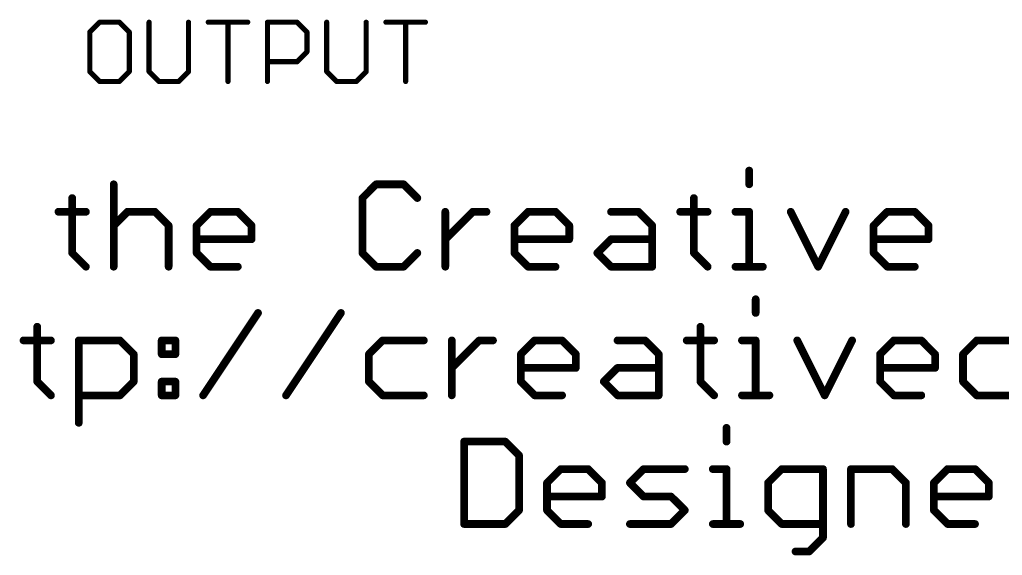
# Model space of a CAD drawing. Extents: x -24 to 83, y -11 to 17.
# Drawn here: x -1.34 to 18.07, y -11.21 to -0.63 of the extents above; entities that cross this region are included whole.
import ezdxf

# ---------------------------------------------------------------- set-up
doc = ezdxf.new("R2010")
doc.units = 0
doc.layers.add('27', color=253, linetype='CONTINUOUS')

msp = doc.modelspace()

# ---------------------------------------------------------------- linework, layer by layer
at = {"layer": '27'}
for points, const_width in [([(0.2457, -0.6848), (0.0508, -0.8797)], 0.1016), ([(0.6355, -0.6848), (0.2457, -0.6848)], 0.1016), ([(0.8304, -0.8797), (0.6355, -0.6848)], 0.1016), ([(1.2202, -0.6848), (1.2202, -1.6593)], 0.1016), ([(1.9998, -1.6593), (1.9998, -0.6848)], 0.1016), ([(2.3896, -0.6848), (3.1692, -0.6848)], 0.1016), ([(2.7794, -1.8542), (2.7794, -0.6848)], 0.1016), ([(3.559, -1.8542), (3.559, -0.6848)], 0.1016), ([(3.559, -0.6848), (4.1437, -0.6848)], 0.1016), ([(4.1437, -0.6848), (4.3386, -0.8797)], 0.1016), ([(4.7284, -0.6848), (4.7284, -1.6593)], 0.1016), ([(5.508, -1.6593), (5.508, -0.6848)], 0.1016), ([(5.8978, -0.6848), (6.6774, -0.6848)], 0.1016), ([(6.2876, -1.8542), (6.2876, -0.6848)], 0.1016), ([(0.0508, -0.8797), (0.0508, -1.6593)], 0.1016), ([(0.8304, -1.6593), (0.8304, -0.8797)], 0.1016), ([(4.3386, -0.8797), (4.3386, -1.2695)], 0.1016), ([(4.3386, -1.2695), (4.1437, -1.4644)], 0.1016), ([(4.1437, -1.4644), (3.559, -1.4644)], 0.1016), ([(0.0508, -1.6593), (0.2457, -1.8542)], 0.1016), ([(0.6355, -1.8542), (0.8304, -1.6593)], 0.1016), ([(1.2202, -1.6593), (1.4151, -1.8542)], 0.1016), ([(1.8049, -1.8542), (1.9998, -1.6593)], 0.1016), ([(4.7284, -1.6593), (4.9233, -1.8542)], 0.1016), ([(5.3131, -1.8542), (5.508, -1.6593)], 0.1016), ([(0.2457, -1.8542), (0.6355, -1.8542)], 0.1016), ([(1.4151, -1.8542), (1.8049, -1.8542)], 0.1016), ([(4.9233, -1.8542), (5.3131, -1.8542)], 0.1016), ([(13.0722, -3.6136), (13.0722, -3.8848)], 0.1524), ([(0.5224, -3.8848), (0.5224, -5.5118)], 0.1524), ([(5.705, -3.8848), (5.4339, -4.156)], 0.1524), ([(6.2474, -3.8848), (5.705, -3.8848)], 0.1524), ([(6.5185, -4.156), (6.2474, -3.8848)], 0.1524), ([(-0.2979, -4.156), (-0.2979, -5.2406)], 0.1524), ([(5.4339, -4.156), (5.4339, -5.2406)], 0.1524), ([(11.9808, -4.156), (11.9808, -5.2406)], 0.1524), ([(-0.569, -4.4271), (-0.0267, -4.4271)], 0.1524), ([(0.5224, -4.6983), (0.7936, -4.4271)], 0.1524), ([(0.7936, -4.4271), (1.3359, -4.4271)], 0.1524), ([(1.3359, -4.4271), (1.6071, -4.6983)], 0.1524), ([(2.1596, -4.6983), (2.4307, -4.4271)], 0.1524), ([(2.4307, -4.4271), (2.9731, -4.4271)], 0.1524), ([(2.9731, -4.4271), (3.2442, -4.6983)], 0.1524), ([(7.071, -5.5118), (7.071, -4.4271)], 0.1524), ([(7.071, -4.9695), (7.6134, -4.4271)], 0.1524), ([(7.6134, -4.4271), (7.8845, -4.4271)], 0.1524), ([(8.4353, -4.6983), (8.7065, -4.4271)], 0.1524), ([(8.7065, -4.4271), (9.2488, -4.4271)], 0.1524), ([(9.2488, -4.4271), (9.52, -4.6983)], 0.1524), ([(10.3436, -4.4271), (10.886, -4.4271)], 0.1524), ([(10.886, -4.4271), (11.1571, -4.6983)], 0.1524), ([(11.7096, -4.4271), (12.252, -4.4271)], 0.1524), ([(12.8011, -4.4271), (13.0722, -4.4271)], 0.1524), ([(13.0722, -4.4271), (13.0722, -5.5118)], 0.1524), ([(13.8925, -4.4271), (14.4348, -5.5118)], 0.1524), ([(14.4348, -5.5118), (14.9772, -4.4271)], 0.1524), ([(15.5297, -4.6983), (15.8008, -4.4271)], 0.1524), ([(15.8008, -4.4271), (16.3432, -4.4271)], 0.1524), ([(16.3432, -4.4271), (16.6143, -4.6983)], 0.1524), ([(1.6071, -4.6983), (1.6071, -5.5118)], 0.1524), ([(2.1596, -5.2406), (2.1596, -4.6983)], 0.1524), ([(3.2442, -4.6983), (3.2442, -4.9695)], 0.1524), ([(8.4353, -5.2406), (8.4353, -4.6983)], 0.1524), ([(9.52, -4.6983), (9.52, -4.9695)], 0.1524), ([(11.1571, -4.6983), (11.1571, -5.5118)], 0.1524), ([(15.5297, -5.2406), (15.5297, -4.6983)], 0.1524), ([(16.6143, -4.6983), (16.6143, -4.9695)], 0.1524), ([(3.2442, -4.9695), (2.1596, -4.9695)], 0.1524), ([(9.52, -4.9695), (8.4353, -4.9695)], 0.1524), ([(10.0725, -5.2406), (10.3436, -4.9695)], 0.1524), ([(10.3436, -4.9695), (11.1571, -4.9695)], 0.1524), ([(16.6143, -4.9695), (15.5297, -4.9695)], 0.1524), ([(-0.2979, -5.2406), (-0.0267, -5.5118)], 0.1524), ([(2.4307, -5.5118), (2.1596, -5.2406)], 0.1524), ([(5.4339, -5.2406), (5.705, -5.5118)], 0.1524), ([(6.2474, -5.5118), (6.5185, -5.2406)], 0.1524), ([(8.7065, -5.5118), (8.4353, -5.2406)], 0.1524), ([(10.3436, -5.5118), (10.0725, -5.2406)], 0.1524), ([(11.9808, -5.2406), (12.252, -5.5118)], 0.1524), ([(15.8008, -5.5118), (15.5297, -5.2406)], 0.1524), ([(2.9731, -5.5118), (2.4307, -5.5118)], 0.1524), ([(5.705, -5.5118), (6.2474, -5.5118)], 0.1524), ([(9.2488, -5.5118), (8.7065, -5.5118)], 0.1524), ([(11.1571, -5.5118), (10.3436, -5.5118)], 0.1524), ([(12.8011, -5.5118), (13.3434, -5.5118)], 0.1524), ([(16.3432, -5.5118), (15.8008, -5.5118)], 0.1524), ([(13.2006, -6.1536), (13.2006, -6.4248)], 0.1524), ([(2.288, -8.0518), (3.3726, -6.4248)], 0.1524), ([(3.9251, -8.0518), (5.0098, -6.4248)], 0.1524), ([(-0.988, -6.696), (-0.988, -7.7806)], 0.1524), ([(12.1092, -6.696), (12.1092, -7.7806)], 0.1524), ([(-1.2592, -6.9671), (-0.7169, -6.9671)], 0.1524), ([(-0.1678, -8.5941), (-0.1678, -6.9671)], 0.1524), ([(-0.1678, -6.9671), (0.6457, -6.9671)], 0.1524), ([(0.6457, -6.9671), (0.9169, -7.2383)], 0.1524), ([(1.4694, -6.9671), (1.7406, -6.9671)], 0.1524), ([(1.4694, -7.2383), (1.4694, -6.9671)], 0.1524), ([(1.7406, -6.9671), (1.7406, -7.2383)], 0.1524), ([(5.8334, -6.9671), (5.5623, -7.2383)], 0.1524), ([(6.6469, -6.9671), (5.8334, -6.9671)], 0.1524), ([(7.1994, -8.0518), (7.1994, -6.9671)], 0.1524), ([(7.1994, -7.5095), (7.7418, -6.9671)], 0.1524), ([(7.7418, -6.9671), (8.0129, -6.9671)], 0.1524), ([(8.5637, -7.2383), (8.8349, -6.9671)], 0.1524), ([(8.8349, -6.9671), (9.3772, -6.9671)], 0.1524), ([(9.3772, -6.9671), (9.6484, -7.2383)], 0.1524), ([(10.4721, -6.9671), (11.0144, -6.9671)], 0.1524), ([(11.0144, -6.9671), (11.2855, -7.2383)], 0.1524), ([(11.838, -6.9671), (12.3804, -6.9671)], 0.1524), ([(12.9295, -6.9671), (13.2006, -6.9671)], 0.1524), ([(13.2006, -6.9671), (13.2006, -8.0518)], 0.1524), ([(14.0209, -6.9671), (14.5632, -8.0518)], 0.1524), ([(14.5632, -8.0518), (15.1056, -6.9671)], 0.1524), ([(15.6581, -7.2383), (15.9292, -6.9671)], 0.1524), ([(15.9292, -6.9671), (16.4716, -6.9671)], 0.1524), ([(16.4716, -6.9671), (16.7427, -7.2383)], 0.1524), ([(17.5664, -6.9671), (17.2952, -7.2383)], 0.1524), ([(18.3799, -6.9671), (17.5664, -6.9671)], 0.1524), ([(0.9169, -7.2383), (0.9169, -7.7806)], 0.1524), ([(1.7406, -7.2383), (1.4694, -7.2383)], 0.1524), ([(5.5623, -7.2383), (5.5623, -7.7806)], 0.1524), ([(8.5637, -7.7806), (8.5637, -7.2383)], 0.1524), ([(9.6484, -7.2383), (9.6484, -7.5095)], 0.1524), ([(11.2855, -7.2383), (11.2855, -8.0518)], 0.1524), ([(15.6581, -7.7806), (15.6581, -7.2383)], 0.1524), ([(16.7427, -7.2383), (16.7427, -7.5095)], 0.1524), ([(17.2952, -7.2383), (17.2952, -7.7806)], 0.1524), ([(9.6484, -7.5095), (8.5637, -7.5095)], 0.1524), ([(10.2009, -7.7806), (10.4721, -7.5095)], 0.1524), ([(10.4721, -7.5095), (11.2855, -7.5095)], 0.1524), ([(16.7427, -7.5095), (15.6581, -7.5095)], 0.1524), ([(-0.988, -7.7806), (-0.7169, -8.0518)], 0.1524), ([(0.9169, -7.7806), (0.6457, -8.0518)], 0.1524), ([(1.4694, -7.7806), (1.7406, -7.7806)], 0.1524), ([(1.4694, -8.0518), (1.4694, -7.7806)], 0.1524), ([(1.7406, -7.7806), (1.7406, -8.0518)], 0.1524), ([(5.5623, -7.7806), (5.8334, -8.0518)], 0.1524), ([(8.8349, -8.0518), (8.5637, -7.7806)], 0.1524), ([(10.4721, -8.0518), (10.2009, -7.7806)], 0.1524), ([(12.1092, -7.7806), (12.3804, -8.0518)], 0.1524), ([(15.9292, -8.0518), (15.6581, -7.7806)], 0.1524), ([(17.2952, -7.7806), (17.5664, -8.0518)], 0.1524), ([(0.6457, -8.0518), (-0.1678, -8.0518)], 0.1524), ([(1.7406, -8.0518), (1.4694, -8.0518)], 0.1524), ([(5.8334, -8.0518), (6.6469, -8.0518)], 0.1524), ([(9.3772, -8.0518), (8.8349, -8.0518)], 0.1524), ([(11.2855, -8.0518), (10.4721, -8.0518)], 0.1524), ([(12.9295, -8.0518), (13.4718, -8.0518)], 0.1524), ([(16.4716, -8.0518), (15.9292, -8.0518)], 0.1524), ([(17.5664, -8.0518), (18.3799, -8.0518)], 0.1524), ([(12.6248, -8.6936), (12.6248, -8.9648)], 0.1524), ([(7.4422, -8.9648), (7.4422, -10.5918)], 0.1524), ([(8.2557, -8.9648), (7.4422, -8.9648)], 0.1524), ([(8.5269, -9.236), (8.2557, -8.9648)], 0.1524), ([(8.5269, -10.3206), (8.5269, -9.236)], 0.1524), ([(9.0794, -9.7783), (9.3505, -9.5071)], 0.1524), ([(9.3505, -9.5071), (9.8929, -9.5071)], 0.1524), ([(9.8929, -9.5071), (10.164, -9.7783)], 0.1524), ([(10.7165, -9.7783), (10.9877, -9.5071)], 0.1524), ([(10.9877, -9.5071), (11.8012, -9.5071)], 0.1524), ([(12.3537, -9.5071), (12.6248, -9.5071)], 0.1524), ([(12.6248, -9.5071), (12.6248, -10.5918)], 0.1524), ([(13.7163, -9.5071), (13.4451, -9.7783)], 0.1524), ([(14.5298, -9.5071), (13.7163, -9.5071)], 0.1524), ([(14.5298, -10.863), (14.5298, -9.5071)], 0.1524), ([(15.0823, -10.5918), (15.0823, -9.5071)], 0.1524), ([(15.0823, -9.5071), (15.8958, -9.5071)], 0.1524), ([(15.8958, -9.5071), (16.1669, -9.7783)], 0.1524), ([(16.7194, -9.7783), (16.9906, -9.5071)], 0.1524), ([(16.9906, -9.5071), (17.5329, -9.5071)], 0.1524), ([(17.5329, -9.5071), (17.8041, -9.7783)], 0.1524), ([(9.0794, -10.3206), (9.0794, -9.7783)], 0.1524), ([(10.164, -9.7783), (10.164, -10.0495)], 0.1524), ([(10.9877, -10.0495), (10.7165, -9.7783)], 0.1524), ([(13.4451, -9.7783), (13.4451, -10.3206)], 0.1524), ([(16.1669, -9.7783), (16.1669, -10.5918)], 0.1524), ([(16.7194, -10.3206), (16.7194, -9.7783)], 0.1524), ([(17.8041, -9.7783), (17.8041, -10.0495)], 0.1524), ([(10.164, -10.0495), (9.0794, -10.0495)], 0.1524), ([(11.53, -10.0495), (10.9877, -10.0495)], 0.1524), ([(11.8012, -10.3206), (11.53, -10.0495)], 0.1524), ([(17.8041, -10.0495), (16.7194, -10.0495)], 0.1524), ([(8.2557, -10.5918), (8.5269, -10.3206)], 0.1524), ([(9.3505, -10.5918), (9.0794, -10.3206)], 0.1524), ([(11.53, -10.5918), (11.8012, -10.3206)], 0.1524), ([(13.4451, -10.3206), (13.7163, -10.5918)], 0.1524), ([(16.9906, -10.5918), (16.7194, -10.3206)], 0.1524), ([(7.4422, -10.5918), (8.2557, -10.5918)], 0.1524), ([(9.8929, -10.5918), (9.3505, -10.5918)], 0.1524), ([(10.7165, -10.5918), (11.53, -10.5918)], 0.1524), ([(12.3537, -10.5918), (12.896, -10.5918)], 0.1524), ([(13.7163, -10.5918), (14.5298, -10.5918)], 0.1524), ([(17.5329, -10.5918), (16.9906, -10.5918)], 0.1524), ([(14.2586, -11.1341), (14.5298, -10.863)], 0.1524), ([(13.9874, -11.1341), (14.2586, -11.1341)], 0.1524)]:
    msp.add_lwpolyline(points, dxfattribs=dict(at, const_width=const_width))
for points, const_width in [([(0.2457, -0.6594, 1), (0.2457, -0.7102)], 0.0508), ([(0.2637, -0.7028, 1), (0.2277, -0.6668)], 0.0508), ([(0.6535, -0.6668, 1), (0.6175, -0.7028)], 0.0508), ([(0.6355, -0.7102, 1), (0.6355, -0.6594)], 0.0508), ([(1.2456, -0.6848, 1), (1.1948, -0.6848)], 0.0508), ([(2.0252, -0.6848, 1), (1.9744, -0.6848)], 0.0508), ([(2.3896, -0.6594, 1), (2.3896, -0.7102)], 0.0508), ([(2.8048, -0.6848, 1), (2.754, -0.6848)], 0.0508), ([(3.1692, -0.7102, 1), (3.1692, -0.6594)], 0.0508), ([(3.5844, -0.6848, 1), (3.5336, -0.6848)], 0.0508), ([(3.559, -0.6594, 1), (3.559, -0.7102)], 0.0508), ([(4.1616, -0.6668, 1), (4.1257, -0.7028)], 0.0508), ([(4.1437, -0.7102, 1), (4.1437, -0.6594)], 0.0508), ([(4.7538, -0.6848, 1), (4.703, -0.6848)], 0.0508), ([(5.5334, -0.6848, 1), (5.4826, -0.6848)], 0.0508), ([(5.8978, -0.6594, 1), (5.8978, -0.7102)], 0.0508), ([(6.313, -0.6848, 1), (6.2622, -0.6848)], 0.0508), ([(6.6774, -0.7102, 1), (6.6774, -0.6594)], 0.0508), ([(0.0328, -0.8617, 1), (0.0688, -0.8977)], 0.0508), ([(0.0762, -0.8797, 1), (0.0254, -0.8797)], 0.0508), ([(0.8558, -0.8797, 1), (0.805, -0.8797)], 0.0508), ([(0.8124, -0.8977, 1), (0.8484, -0.8617)], 0.0508), ([(4.364, -0.8797, 1), (4.3132, -0.8797)], 0.0508), ([(4.3206, -0.8977, 1), (4.3565, -0.8617)], 0.0508), ([(4.3132, -1.2695, 1), (4.364, -1.2695)], 0.0508), ([(4.3565, -1.2875, 1), (4.3206, -1.2515)], 0.0508), ([(3.559, -1.439, 1), (3.559, -1.4898)], 0.0508), ([(4.1257, -1.4464, 1), (4.1616, -1.4824)], 0.0508), ([(4.1437, -1.4898, 1), (4.1437, -1.439)], 0.0508), ([(0.0688, -1.6413, 1), (0.0328, -1.6773)], 0.0508), ([(0.0254, -1.6593, 1), (0.0762, -1.6593)], 0.0508), ([(0.805, -1.6593, 1), (0.8558, -1.6593)], 0.0508), ([(0.8484, -1.6773, 1), (0.8124, -1.6413)], 0.0508), ([(1.2382, -1.6413, 1), (1.2022, -1.6773)], 0.0508), ([(1.1948, -1.6593, 1), (1.2456, -1.6593)], 0.0508), ([(1.9744, -1.6593, 1), (2.0252, -1.6593)], 0.0508), ([(2.0178, -1.6773, 1), (1.9818, -1.6413)], 0.0508), ([(4.7463, -1.6413, 1), (4.7104, -1.6773)], 0.0508), ([(4.703, -1.6593, 1), (4.7538, -1.6593)], 0.0508), ([(5.4826, -1.6593, 1), (5.5334, -1.6593)], 0.0508), ([(5.5259, -1.6773, 1), (5.49, -1.6413)], 0.0508), ([(0.2457, -1.8288, 1), (0.2457, -1.8796)], 0.0508), ([(0.2277, -1.8722, 1), (0.2637, -1.8362)], 0.0508), ([(0.6175, -1.8362, 1), (0.6535, -1.8722)], 0.0508), ([(0.6355, -1.8796, 1), (0.6355, -1.8288)], 0.0508), ([(1.4151, -1.8288, 1), (1.4151, -1.8796)], 0.0508), ([(1.3971, -1.8722, 1), (1.4331, -1.8362)], 0.0508), ([(1.7869, -1.8362, 1), (1.8229, -1.8722)], 0.0508), ([(1.8049, -1.8796, 1), (1.8049, -1.8288)], 0.0508), ([(2.754, -1.8542, 1), (2.8048, -1.8542)], 0.0508), ([(3.5336, -1.8542, 1), (3.5844, -1.8542)], 0.0508), ([(4.9233, -1.8288, 1), (4.9233, -1.8796)], 0.0508), ([(4.9053, -1.8722, 1), (4.9412, -1.8362)], 0.0508), ([(5.2951, -1.8362, 1), (5.331, -1.8722)], 0.0508), ([(5.3131, -1.8796, 1), (5.3131, -1.8288)], 0.0508), ([(6.2622, -1.8542, 1), (6.313, -1.8542)], 0.0508), ([(13.1103, -3.6136, 1), (13.0341, -3.6136)], 0.0762), ([(0.5605, -3.8848, 1), (0.4843, -3.8848)], 0.0762), ([(5.705, -3.8467, 1), (5.705, -3.9229)], 0.0762), ([(5.732, -3.9118, 1), (5.6781, -3.8579)], 0.0762), ([(6.2743, -3.8579, 1), (6.2204, -3.9118)], 0.0762), ([(6.2474, -3.9229, 1), (6.2474, -3.8467)], 0.0762), ([(13.0341, -3.8848, 1), (13.1103, -3.8848)], 0.0762), ([(-0.2598, -4.156, 1), (-0.336, -4.156)], 0.0762), ([(5.4069, -4.129, 1), (5.4608, -4.1829)], 0.0762), ([(5.472, -4.156, 1), (5.3958, -4.156)], 0.0762), ([(6.4916, -4.1829, 1), (6.5455, -4.129)], 0.0762), ([(12.0189, -4.156, 1), (11.9427, -4.156)], 0.0762), ([(-0.569, -4.389, 1), (-0.569, -4.4652)], 0.0762), ([(-0.0267, -4.4652, 1), (-0.0267, -4.389)], 0.0762), ([(0.7936, -4.389, 1), (0.7936, -4.4652)], 0.0762), ([(0.8205, -4.4541, 1), (0.7666, -4.4002)], 0.0762), ([(1.3628, -4.4002, 1), (1.309, -4.4541)], 0.0762), ([(1.3359, -4.4652, 1), (1.3359, -4.389)], 0.0762), ([(2.4307, -4.389, 1), (2.4307, -4.4652)], 0.0762), ([(2.4577, -4.4541, 1), (2.4038, -4.4002)], 0.0762), ([(3, -4.4002, 1), (2.9461, -4.4541)], 0.0762), ([(2.9731, -4.4652, 1), (2.9731, -4.389)], 0.0762), ([(7.1091, -4.4271, 1), (7.0329, -4.4271)], 0.0762), ([(7.6134, -4.389, 1), (7.6134, -4.4652)], 0.0762), ([(7.6403, -4.4541, 1), (7.5864, -4.4002)], 0.0762), ([(7.8845, -4.4652, 1), (7.8845, -4.389)], 0.0762), ([(8.7065, -4.389, 1), (8.7065, -4.4652)], 0.0762), ([(8.7334, -4.4541, 1), (8.6795, -4.4002)], 0.0762), ([(9.2758, -4.4002, 1), (9.2219, -4.4541)], 0.0762), ([(9.2488, -4.4652, 1), (9.2488, -4.389)], 0.0762), ([(10.3436, -4.389, 1), (10.3436, -4.4652)], 0.0762), ([(10.9129, -4.4002, 1), (10.859, -4.4541)], 0.0762), ([(10.886, -4.4652, 1), (10.886, -4.389)], 0.0762), ([(11.7096, -4.389, 1), (11.7096, -4.4652)], 0.0762), ([(12.252, -4.4652, 1), (12.252, -4.389)], 0.0762), ([(12.8011, -4.389, 1), (12.8011, -4.4652)], 0.0762), ([(13.1103, -4.4271, 1), (13.0341, -4.4271)], 0.0762), ([(13.0722, -4.4652, 1), (13.0722, -4.389)], 0.0762), ([(13.9266, -4.4101, 1), (13.8584, -4.4442)], 0.0762), ([(15.0112, -4.4442, 1), (14.9431, -4.4101)], 0.0762), ([(15.8008, -4.389, 1), (15.8008, -4.4652)], 0.0762), ([(15.8278, -4.4541, 1), (15.7739, -4.4002)], 0.0762), ([(16.3701, -4.4002, 1), (16.3162, -4.4541)], 0.0762), ([(16.3432, -4.4652, 1), (16.3432, -4.389)], 0.0762), ([(0.4955, -4.6714, 1), (0.5493, -4.7252)], 0.0762), ([(1.6452, -4.6983, 1), (1.569, -4.6983)], 0.0762), ([(1.5801, -4.7252, 1), (1.634, -4.6714)], 0.0762), ([(2.1977, -4.6983, 1), (2.1215, -4.6983)], 0.0762), ([(2.1326, -4.6714, 1), (2.1865, -4.7252)], 0.0762), ([(3.2823, -4.6983, 1), (3.2061, -4.6983)], 0.0762), ([(3.2173, -4.7252, 1), (3.2712, -4.6714)], 0.0762), ([(8.4734, -4.6983, 1), (8.3972, -4.6983)], 0.0762), ([(8.4084, -4.6714, 1), (8.4623, -4.7252)], 0.0762), ([(9.5581, -4.6983, 1), (9.4819, -4.6983)], 0.0762), ([(9.493, -4.7252, 1), (9.5469, -4.6714)], 0.0762), ([(11.1952, -4.6983, 1), (11.119, -4.6983)], 0.0762), ([(11.1302, -4.7252, 1), (11.1841, -4.6714)], 0.0762), ([(15.5678, -4.6983, 1), (15.4916, -4.6983)], 0.0762), ([(15.5027, -4.6714, 1), (15.5566, -4.7252)], 0.0762), ([(16.6524, -4.6983, 1), (16.5762, -4.6983)], 0.0762), ([(16.5874, -4.7252, 1), (16.6413, -4.6714)], 0.0762), ([(2.1596, -4.9314, 1), (2.1596, -5.0076)], 0.0762), ([(3.2061, -4.9695, 1), (3.2823, -4.9695)], 0.0762), ([(3.2442, -5.0076, 1), (3.2442, -4.9314)], 0.0762), ([(7.0441, -4.9425, 1), (7.098, -4.9964)], 0.0762), ([(8.4353, -4.9314, 1), (8.4353, -5.0076)], 0.0762), ([(9.4819, -4.9695, 1), (9.5581, -4.9695)], 0.0762), ([(9.52, -5.0076, 1), (9.52, -4.9314)], 0.0762), ([(10.3436, -4.9314, 1), (10.3436, -5.0076)], 0.0762), ([(10.3706, -4.9964, 1), (10.3167, -4.9425)], 0.0762), ([(11.1571, -5.0076, 1), (11.1571, -4.9314)], 0.0762), ([(15.5297, -4.9314, 1), (15.5297, -5.0076)], 0.0762), ([(16.5762, -4.9695, 1), (16.6524, -4.9695)], 0.0762), ([(16.6143, -5.0076, 1), (16.6143, -4.9314)], 0.0762), ([(-0.2709, -5.2137, 1), (-0.3248, -5.2676)], 0.0762), ([(-0.336, -5.2406, 1), (-0.2598, -5.2406)], 0.0762), ([(2.1865, -5.2137, 1), (2.1326, -5.2676)], 0.0762), ([(2.1215, -5.2406, 1), (2.1977, -5.2406)], 0.0762), ([(5.4608, -5.2137, 1), (5.4069, -5.2676)], 0.0762), ([(5.3958, -5.2406, 1), (5.472, -5.2406)], 0.0762), ([(6.5455, -5.2676, 1), (6.4916, -5.2137)], 0.0762), ([(8.4623, -5.2137, 1), (8.4084, -5.2676)], 0.0762), ([(8.3972, -5.2406, 1), (8.4734, -5.2406)], 0.0762), ([(10.0994, -5.2137, 1), (10.0455, -5.2676)], 0.0762), ([(10.0455, -5.2137, 1), (10.0994, -5.2676)], 0.0762), ([(12.0077, -5.2137, 1), (11.9539, -5.2676)], 0.0762), ([(11.9427, -5.2406, 1), (12.0189, -5.2406)], 0.0762), ([(15.5566, -5.2137, 1), (15.5027, -5.2676)], 0.0762), ([(15.4916, -5.2406, 1), (15.5678, -5.2406)], 0.0762), ([(-0.0536, -5.5387, 1), (0.0002, -5.4849)], 0.0762), ([(0.4843, -5.5118, 1), (0.5605, -5.5118)], 0.0762), ([(1.569, -5.5118, 1), (1.6452, -5.5118)], 0.0762), ([(2.4307, -5.4737, 1), (2.4307, -5.5499)], 0.0762), ([(2.4038, -5.5387, 1), (2.4577, -5.4849)], 0.0762), ([(2.9731, -5.5499, 1), (2.9731, -5.4737)], 0.0762), ([(5.705, -5.4737, 1), (5.705, -5.5499)], 0.0762), ([(5.6781, -5.5387, 1), (5.732, -5.4849)], 0.0762), ([(6.2204, -5.4849, 1), (6.2743, -5.5387)], 0.0762), ([(6.2474, -5.5499, 1), (6.2474, -5.4737)], 0.0762), ([(7.0329, -5.5118, 1), (7.1091, -5.5118)], 0.0762), ([(8.7065, -5.4737, 1), (8.7065, -5.5499)], 0.0762), ([(8.6795, -5.5387, 1), (8.7334, -5.4849)], 0.0762), ([(9.2488, -5.5499, 1), (9.2488, -5.4737)], 0.0762), ([(10.3436, -5.4737, 1), (10.3436, -5.5499)], 0.0762), ([(10.3167, -5.5387, 1), (10.3706, -5.4849)], 0.0762), ([(11.119, -5.5118, 1), (11.1952, -5.5118)], 0.0762), ([(11.1571, -5.5499, 1), (11.1571, -5.4737)], 0.0762), ([(12.225, -5.5387, 1), (12.2789, -5.4849)], 0.0762), ([(12.8011, -5.4737, 1), (12.8011, -5.5499)], 0.0762), ([(13.0341, -5.5118, 1), (13.1103, -5.5118)], 0.0762), ([(13.3434, -5.5499, 1), (13.3434, -5.4737)], 0.0762), ([(14.4008, -5.4948, 1), (14.4689, -5.5288)], 0.0762), ([(14.4008, -5.5288, 1), (14.4689, -5.4948)], 0.0762), ([(15.8008, -5.4737, 1), (15.8008, -5.5499)], 0.0762), ([(15.7739, -5.5387, 1), (15.8278, -5.4849)], 0.0762), ([(16.3432, -5.5499, 1), (16.3432, -5.4737)], 0.0762), ([(13.2387, -6.1536, 1), (13.1625, -6.1536)], 0.0762), ([(3.4043, -6.4459, 1), (3.3409, -6.4037)], 0.0762), ([(5.0415, -6.4459, 1), (4.9781, -6.4037)], 0.0762), ([(13.1625, -6.4248, 1), (13.2387, -6.4248)], 0.0762), ([(-0.9499, -6.696, 1), (-1.0261, -6.696)], 0.0762), ([(12.1473, -6.696, 1), (12.0711, -6.696)], 0.0762), ([(-1.2592, -6.929, 1), (-1.2592, -7.0052)], 0.0762), ([(-0.7169, -7.0052, 1), (-0.7169, -6.929)], 0.0762), ([(-0.1297, -6.9671, 1), (-0.2059, -6.9671)], 0.0762), ([(-0.1678, -6.929, 1), (-0.1678, -7.0052)], 0.0762), ([(0.6727, -6.9402, 1), (0.6188, -6.9941)], 0.0762), ([(0.6457, -7.0052, 1), (0.6457, -6.929)], 0.0762), ([(1.4694, -6.929, 1), (1.4694, -7.0052)], 0.0762), ([(1.5075, -6.9671, 1), (1.4313, -6.9671)], 0.0762), ([(1.7787, -6.9671, 1), (1.7025, -6.9671)], 0.0762), ([(1.7406, -7.0052, 1), (1.7406, -6.929)], 0.0762), ([(5.8334, -6.929, 1), (5.8334, -7.0052)], 0.0762), ([(5.8604, -6.9941, 1), (5.8065, -6.9402)], 0.0762), ([(6.6469, -7.0052, 1), (6.6469, -6.929)], 0.0762), ([(7.2375, -6.9671, 1), (7.1613, -6.9671)], 0.0762), ([(7.7418, -6.929, 1), (7.7418, -7.0052)], 0.0762), ([(7.7687, -6.9941, 1), (7.7148, -6.9402)], 0.0762), ([(8.0129, -7.0052, 1), (8.0129, -6.929)], 0.0762), ([(8.8349, -6.929, 1), (8.8349, -7.0052)], 0.0762), ([(8.8618, -6.9941, 1), (8.808, -6.9402)], 0.0762), ([(9.4042, -6.9402, 1), (9.3503, -6.9941)], 0.0762), ([(9.3772, -7.0052, 1), (9.3772, -6.929)], 0.0762), ([(10.4721, -6.929, 1), (10.4721, -7.0052)], 0.0762), ([(11.0413, -6.9402, 1), (10.9874, -6.9941)], 0.0762), ([(11.0144, -7.0052, 1), (11.0144, -6.929)], 0.0762), ([(11.838, -6.929, 1), (11.838, -7.0052)], 0.0762), ([(12.3804, -7.0052, 1), (12.3804, -6.929)], 0.0762), ([(12.9295, -6.929, 1), (12.9295, -7.0052)], 0.0762), ([(13.2387, -6.9671, 1), (13.1625, -6.9671)], 0.0762), ([(13.2006, -7.0052, 1), (13.2006, -6.929)], 0.0762), ([(14.055, -6.9501, 1), (13.9868, -6.9842)], 0.0762), ([(15.1397, -6.9842, 1), (15.0715, -6.9501)], 0.0762), ([(15.9292, -6.929, 1), (15.9292, -7.0052)], 0.0762), ([(15.9562, -6.9941, 1), (15.9023, -6.9402)], 0.0762), ([(16.4985, -6.9402, 1), (16.4446, -6.9941)], 0.0762), ([(16.4716, -7.0052, 1), (16.4716, -6.929)], 0.0762), ([(17.5664, -6.929, 1), (17.5664, -7.0052)], 0.0762), ([(17.5933, -6.9941, 1), (17.5395, -6.9402)], 0.0762), ([(0.955, -7.2383, 1), (0.8788, -7.2383)], 0.0762), ([(0.8899, -7.2652, 1), (0.9438, -7.2114)], 0.0762), ([(1.4694, -7.2002, 1), (1.4694, -7.2764)], 0.0762), ([(1.7406, -7.2764, 1), (1.7406, -7.2002)], 0.0762), ([(5.6004, -7.2383, 1), (5.5242, -7.2383)], 0.0762), ([(5.5353, -7.2114, 1), (5.5892, -7.2652)], 0.0762), ([(8.6018, -7.2383, 1), (8.5256, -7.2383)], 0.0762), ([(8.5368, -7.2114, 1), (8.5907, -7.2652)], 0.0762), ([(9.6865, -7.2383, 1), (9.6103, -7.2383)], 0.0762), ([(9.6214, -7.2652, 1), (9.6753, -7.2114)], 0.0762), ([(11.3236, -7.2383, 1), (11.2474, -7.2383)], 0.0762), ([(11.2586, -7.2652, 1), (11.3125, -7.2114)], 0.0762), ([(15.6962, -7.2383, 1), (15.62, -7.2383)], 0.0762), ([(15.6311, -7.2114, 1), (15.685, -7.2652)], 0.0762), ([(16.7808, -7.2383, 1), (16.7046, -7.2383)], 0.0762), ([(16.7158, -7.2652, 1), (16.7697, -7.2114)], 0.0762), ([(17.3333, -7.2383, 1), (17.2571, -7.2383)], 0.0762), ([(17.2683, -7.2114, 1), (17.3222, -7.2652)], 0.0762), ([(1.4313, -7.2383, 1), (1.5075, -7.2383)], 0.0762), ([(1.7025, -7.2383, 1), (1.7787, -7.2383)], 0.0762), ([(7.1725, -7.4825, 1), (7.2264, -7.5364)], 0.0762), ([(8.5637, -7.4714, 1), (8.5637, -7.5476)], 0.0762), ([(9.6103, -7.5095, 1), (9.6865, -7.5095)], 0.0762), ([(9.6484, -7.5476, 1), (9.6484, -7.4714)], 0.0762), ([(10.4721, -7.4714, 1), (10.4721, -7.5476)], 0.0762), ([(10.499, -7.5364, 1), (10.4451, -7.4825)], 0.0762), ([(11.2855, -7.5476, 1), (11.2855, -7.4714)], 0.0762), ([(15.6581, -7.4714, 1), (15.6581, -7.5476)], 0.0762), ([(16.7046, -7.5095, 1), (16.7808, -7.5095)], 0.0762), ([(16.7427, -7.5476, 1), (16.7427, -7.4714)], 0.0762), ([(-0.9611, -7.7537, 1), (-1.015, -7.8076)], 0.0762), ([(-1.0261, -7.7806, 1), (-0.9499, -7.7806)], 0.0762), ([(0.8788, -7.7806, 1), (0.955, -7.7806)], 0.0762), ([(0.9438, -7.8076, 1), (0.89, -7.7537)], 0.0762), ([(1.4694, -7.7425, 1), (1.4694, -7.8187)], 0.0762), ([(1.5075, -7.7806, 1), (1.4313, -7.7806)], 0.0762), ([(1.7787, -7.7806, 1), (1.7025, -7.7806)], 0.0762), ([(1.7406, -7.8187, 1), (1.7406, -7.7425)], 0.0762), ([(5.5892, -7.7537, 1), (5.5353, -7.8076)], 0.0762), ([(5.5242, -7.7806, 1), (5.6004, -7.7806)], 0.0762), ([(8.5907, -7.7537, 1), (8.5368, -7.8076)], 0.0762), ([(8.5256, -7.7806, 1), (8.6018, -7.7806)], 0.0762), ([(10.2278, -7.7537, 1), (10.1739, -7.8076)], 0.0762), ([(10.1739, -7.7537, 1), (10.2278, -7.8076)], 0.0762), ([(12.1361, -7.7537, 1), (12.0823, -7.8076)], 0.0762), ([(12.0711, -7.7806, 1), (12.1473, -7.7806)], 0.0762), ([(15.685, -7.7537, 1), (15.6311, -7.8076)], 0.0762), ([(15.62, -7.7806, 1), (15.6962, -7.7806)], 0.0762), ([(17.3222, -7.7537, 1), (17.2683, -7.8076)], 0.0762), ([(17.2571, -7.7806, 1), (17.3333, -7.7806)], 0.0762), ([(-0.7438, -8.0787, 1), (-0.6899, -8.0249)], 0.0762), ([(-0.1678, -8.0137, 1), (-0.1678, -8.0899)], 0.0762), ([(0.6188, -8.0249, 1), (0.6727, -8.0787)], 0.0762), ([(0.6457, -8.0899, 1), (0.6457, -8.0137)], 0.0762), ([(1.4694, -8.0137, 1), (1.4694, -8.0899)], 0.0762), ([(1.4313, -8.0518, 1), (1.5075, -8.0518)], 0.0762), ([(1.7025, -8.0518, 1), (1.7787, -8.0518)], 0.0762), ([(1.7406, -8.0899, 1), (1.7406, -8.0137)], 0.0762), ([(2.2563, -8.0307, 1), (2.3197, -8.0729)], 0.0762), ([(3.8934, -8.0307, 1), (3.9568, -8.0729)], 0.0762), ([(5.8334, -8.0137, 1), (5.8334, -8.0899)], 0.0762), ([(5.8065, -8.0787, 1), (5.8604, -8.0249)], 0.0762), ([(6.6469, -8.0899, 1), (6.6469, -8.0137)], 0.0762), ([(7.1613, -8.0518, 1), (7.2375, -8.0518)], 0.0762), ([(8.8349, -8.0137, 1), (8.8349, -8.0899)], 0.0762), ([(8.808, -8.0787, 1), (8.8618, -8.0249)], 0.0762), ([(9.3772, -8.0899, 1), (9.3772, -8.0137)], 0.0762), ([(10.4721, -8.0137, 1), (10.4721, -8.0899)], 0.0762), ([(10.4451, -8.0787, 1), (10.499, -8.0249)], 0.0762), ([(11.2474, -8.0518, 1), (11.3236, -8.0518)], 0.0762), ([(11.2855, -8.0899, 1), (11.2855, -8.0137)], 0.0762), ([(12.3534, -8.0787, 1), (12.4073, -8.0249)], 0.0762), ([(12.9295, -8.0137, 1), (12.9295, -8.0899)], 0.0762), ([(13.1625, -8.0518, 1), (13.2387, -8.0518)], 0.0762), ([(13.4718, -8.0899, 1), (13.4718, -8.0137)], 0.0762), ([(14.5292, -8.0348, 1), (14.5973, -8.0688)], 0.0762), ([(14.5292, -8.0688, 1), (14.5973, -8.0348)], 0.0762), ([(15.9292, -8.0137, 1), (15.9292, -8.0899)], 0.0762), ([(15.9023, -8.0787, 1), (15.9562, -8.0249)], 0.0762), ([(16.4716, -8.0899, 1), (16.4716, -8.0137)], 0.0762), ([(17.5664, -8.0137, 1), (17.5664, -8.0899)], 0.0762), ([(17.5395, -8.0787, 1), (17.5933, -8.0249)], 0.0762), ([(-0.2059, -8.5941, 1), (-0.1297, -8.5941)], 0.0762), ([(12.6629, -8.6936, 1), (12.5867, -8.6936)], 0.0762), ([(7.4803, -8.9648, 1), (7.4041, -8.9648)], 0.0762), ([(7.4422, -8.9267, 1), (7.4422, -9.0029)], 0.0762), ([(8.2826, -8.9379, 1), (8.2288, -8.9918)], 0.0762), ([(8.2557, -9.0029, 1), (8.2557, -8.9267)], 0.0762), ([(12.5867, -8.9648, 1), (12.6629, -8.9648)], 0.0762), ([(8.565, -9.236, 1), (8.4888, -9.236)], 0.0762), ([(8.4999, -9.2629, 1), (8.5538, -9.209)], 0.0762), ([(9.3505, -9.469, 1), (9.3505, -9.5452)], 0.0762), ([(9.3775, -9.5341, 1), (9.3236, -9.4802)], 0.0762), ([(9.9198, -9.4802, 1), (9.8659, -9.5341)], 0.0762), ([(9.8929, -9.5452, 1), (9.8929, -9.469)], 0.0762), ([(10.9877, -9.469, 1), (10.9877, -9.5452)], 0.0762), ([(11.0146, -9.5341, 1), (10.9607, -9.4802)], 0.0762), ([(11.8012, -9.5452, 1), (11.8012, -9.469)], 0.0762), ([(12.3537, -9.469, 1), (12.3537, -9.5452)], 0.0762), ([(12.6629, -9.5071, 1), (12.5867, -9.5071)], 0.0762), ([(12.6248, -9.5452, 1), (12.6248, -9.469)], 0.0762), ([(13.7163, -9.469, 1), (13.7163, -9.5452)], 0.0762), ([(13.7432, -9.5341, 1), (13.6893, -9.4802)], 0.0762), ([(14.5679, -9.5071, 1), (14.4917, -9.5071)], 0.0762), ([(14.5298, -9.5452, 1), (14.5298, -9.469)], 0.0762), ([(15.1204, -9.5071, 1), (15.0442, -9.5071)], 0.0762), ([(15.0823, -9.469, 1), (15.0823, -9.5452)], 0.0762), ([(15.9227, -9.4802, 1), (15.8688, -9.5341)], 0.0762), ([(15.8958, -9.5452, 1), (15.8958, -9.469)], 0.0762), ([(16.9906, -9.469, 1), (16.9906, -9.5452)], 0.0762), ([(17.0175, -9.5341, 1), (16.9636, -9.4802)], 0.0762), ([(17.5599, -9.4802, 1), (17.506, -9.5341)], 0.0762), ([(17.5329, -9.5452, 1), (17.5329, -9.469)], 0.0762), ([(9.1175, -9.7783, 1), (9.0413, -9.7783)], 0.0762), ([(10.2021, -9.7783, 1), (10.1259, -9.7783)], 0.0762), ([(10.7435, -9.7514, 1), (10.6896, -9.8052)], 0.0762), ([(13.4832, -9.7783, 1), (13.407, -9.7783)], 0.0762), ([(16.205, -9.7783, 1), (16.1288, -9.7783)], 0.0762), ([(16.7575, -9.7783, 1), (16.6813, -9.7783)], 0.0762), ([(17.8422, -9.7783, 1), (17.766, -9.7783)], 0.0762), ([(9.0524, -9.7514, 1), (9.1063, -9.8052)], 0.0762), ([(10.1371, -9.8052, 1), (10.191, -9.7514)], 0.0762), ([(10.6896, -9.7514, 1), (10.7435, -9.8052)], 0.0762), ([(13.4182, -9.7514, 1), (13.472, -9.8052)], 0.0762), ([(16.14, -9.8052, 1), (16.1939, -9.7514)], 0.0762), ([(16.6925, -9.7514, 1), (16.7464, -9.8052)], 0.0762), ([(17.7771, -9.8052, 1), (17.831, -9.7514)], 0.0762), ([(9.0794, -10.0114, 1), (9.0794, -10.0876)], 0.0762), ([(10.1259, -10.0495, 1), (10.2021, -10.0495)], 0.0762), ([(10.164, -10.0876, 1), (10.164, -10.0114)], 0.0762), ([(10.9877, -10.0114, 1), (10.9877, -10.0876)], 0.0762), ([(10.9607, -10.0764, 1), (11.0146, -10.0225)], 0.0762), ([(11.5569, -10.0225, 1), (11.5031, -10.0764)], 0.0762), ([(11.53, -10.0876, 1), (11.53, -10.0114)], 0.0762), ([(16.7194, -10.0114, 1), (16.7194, -10.0876)], 0.0762), ([(17.766, -10.0495, 1), (17.8422, -10.0495)], 0.0762), ([(17.8041, -10.0876, 1), (17.8041, -10.0114)], 0.0762), ([(8.4888, -10.3206, 1), (8.565, -10.3206)], 0.0762), ([(8.5538, -10.3476, 1), (8.4999, -10.2937)], 0.0762), ([(9.1063, -10.2937, 1), (9.0524, -10.3476)], 0.0762), ([(9.0413, -10.3206, 1), (9.1175, -10.3206)], 0.0762), ([(11.8281, -10.3476, 1), (11.7742, -10.2937)], 0.0762), ([(11.7742, -10.3476, 1), (11.8281, -10.2937)], 0.0762), ([(13.472, -10.2937, 1), (13.4182, -10.3476)], 0.0762), ([(13.407, -10.3206, 1), (13.4832, -10.3206)], 0.0762), ([(16.7464, -10.2937, 1), (16.6925, -10.3476)], 0.0762), ([(16.6813, -10.3206, 1), (16.7575, -10.3206)], 0.0762), ([(7.4422, -10.5537, 1), (7.4422, -10.6299)], 0.0762), ([(7.4041, -10.5918, 1), (7.4803, -10.5918)], 0.0762), ([(8.2288, -10.5649, 1), (8.2826, -10.6187)], 0.0762), ([(8.2557, -10.6299, 1), (8.2557, -10.5537)], 0.0762), ([(9.3505, -10.5537, 1), (9.3505, -10.6299)], 0.0762), ([(9.3236, -10.6187, 1), (9.3775, -10.5649)], 0.0762), ([(9.8929, -10.6299, 1), (9.8929, -10.5537)], 0.0762), ([(10.7165, -10.5537, 1), (10.7165, -10.6299)], 0.0762), ([(11.5031, -10.5649, 1), (11.5569, -10.6187)], 0.0762), ([(11.53, -10.6299, 1), (11.53, -10.5537)], 0.0762), ([(12.3537, -10.5537, 1), (12.3537, -10.6299)], 0.0762), ([(12.5867, -10.5918, 1), (12.6629, -10.5918)], 0.0762), ([(12.896, -10.6299, 1), (12.896, -10.5537)], 0.0762), ([(13.7163, -10.5537, 1), (13.7163, -10.6299)], 0.0762), ([(13.6893, -10.6187, 1), (13.7432, -10.5649)], 0.0762), ([(14.5298, -10.6299, 1), (14.5298, -10.5537)], 0.0762), ([(15.0442, -10.5918, 1), (15.1204, -10.5918)], 0.0762), ([(16.1288, -10.5918, 1), (16.205, -10.5918)], 0.0762), ([(16.9906, -10.5537, 1), (16.9906, -10.6299)], 0.0762), ([(16.9636, -10.6187, 1), (17.0175, -10.5649)], 0.0762), ([(17.5329, -10.6299, 1), (17.5329, -10.5537)], 0.0762), ([(14.4917, -10.863, 1), (14.5679, -10.863)], 0.0762), ([(14.5567, -10.8899, 1), (14.5028, -10.836)], 0.0762), ([(13.9874, -11.096, 1), (13.9874, -11.1722)], 0.0762), ([(14.2586, -11.1722, 1), (14.2586, -11.096)], 0.0762), ([(14.2317, -11.1072, 1), (14.2855, -11.1611)], 0.0762)]:
    msp.add_lwpolyline(points, format="xyb", dxfattribs=dict(at, const_width=const_width))

doc.saveas('drawing.dxf')
